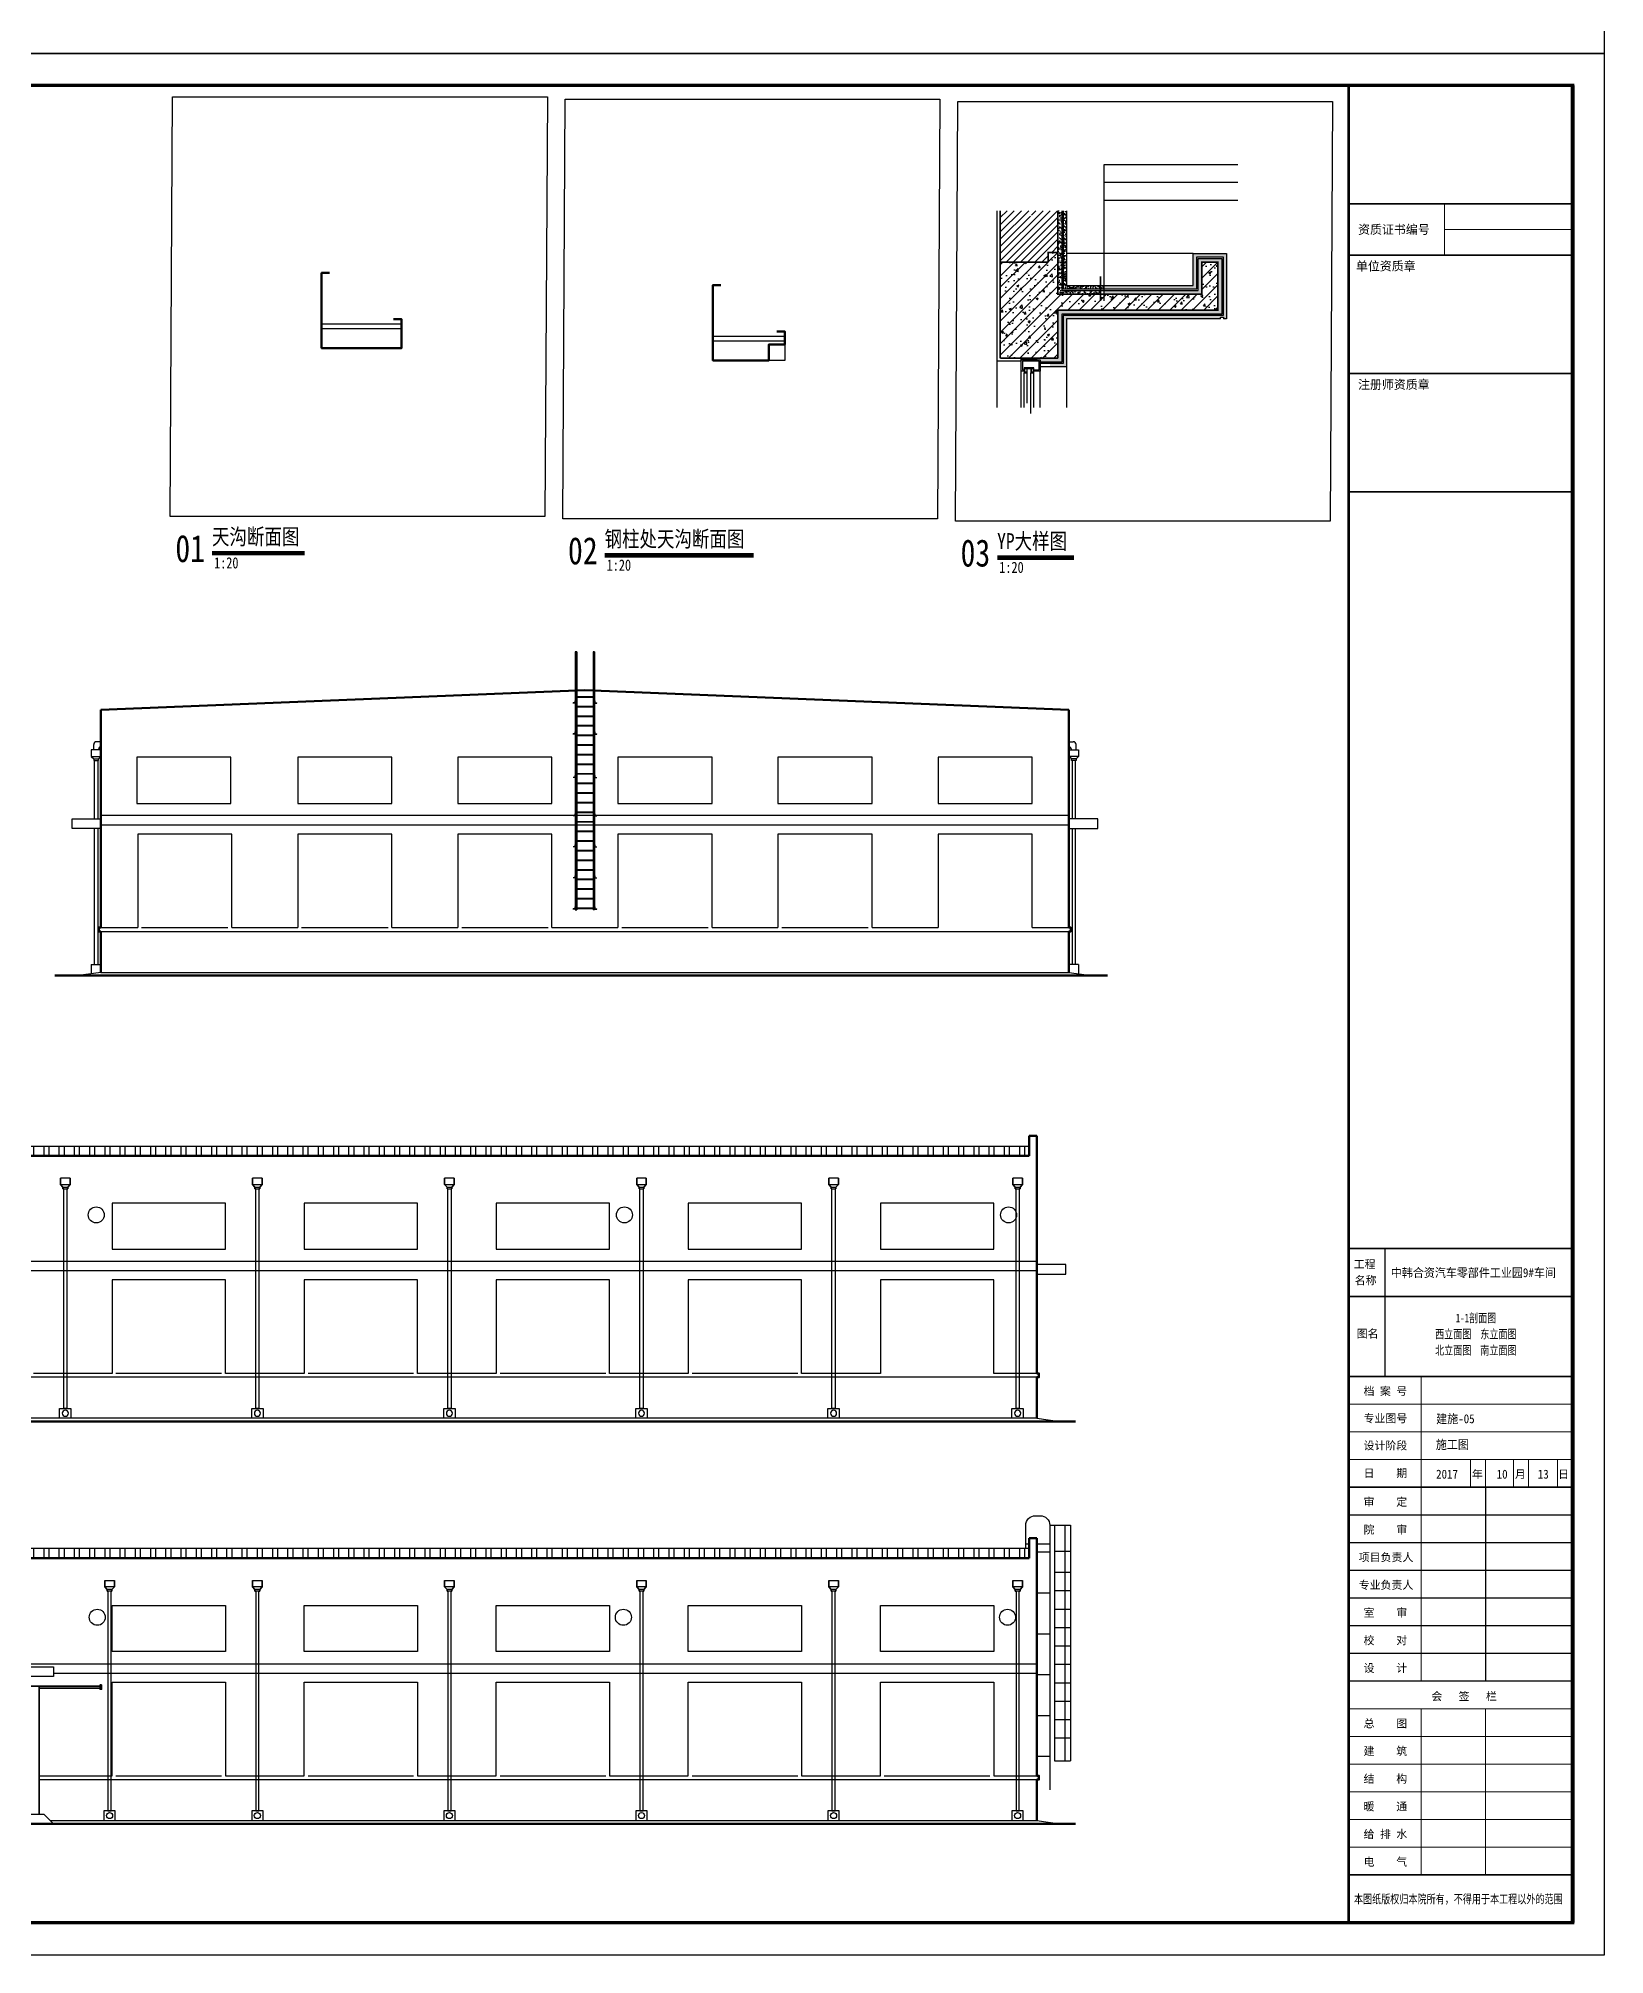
# Model space of a CAD drawing. Extents: x 3335981 to 3441081, y -1359715 to -1003315.
# Drawn here: x 3392151 to 3441081, y -1359715 to -1299845 of the extents above; entities that cross this region are included whole.
import ezdxf
from ezdxf.lldxf.tags import DXFTag

# ---------------------------------------------------------------- set-up
doc = ezdxf.new("R2010")
doc.units = 0
doc.header["$LTSCALE"] = 1000
doc.header["$MEASUREMENT"] = 0
doc.layers.get('0').update_dxf_attribs({"color": 2})
for name, color, linetype in [('10', 2, 'Continuous'), ('_0', 7, 'Continuous'), ('DIM_SYMB', 3, 'Continuous'), ('E_STRM', 7, 'Continuous'), ('PUB_DIM', 3, 'Continuous'), ('PUB_TEXT', 7, 'Continuous'), ('PUB_TITLE', 4, 'Continuous'), ('STAIR', 4, 'Continuous'), ('WINDOW_TEXT', 7, 'Continuous'), ('墙线__粗线', 7, 'Continuous'), ('附图框', 251, 'Continuous')]:
    doc.layers.add(name, color=color, linetype=linetype)
doc.layers.add('图签', color=130, linetype='Continuous', lineweight=20)
doc.styles.add('BIANHAO', font='SIMHEI.TTF', dxfattribs={"width": 0.8})
doc.styles.add('BILI', font='SIMHEI.TTF', dxfattribs={"width": 0.8})
doc.styles.add('TUMING', font='SimSun.ttf', dxfattribs={"width": 0.8, "height": 500})
doc.styles.add('图签字', font='SimSun.ttf', dxfattribs={"height": 250})
tags = doc.linetypes.add('DASH', pattern=[0.35, 0.25, -0.1]).pattern_tags.tags
tags[6:7] = [DXFTag(74, 4), DXFTag(75, 0), DXFTag(340, '0'), DXFTag(46, 1.0), DXFTag(50, 0.0), DXFTag(44, 0.0), DXFTag(45, 0.0)]
tags[4:5] = [DXFTag(74, 4), DXFTag(75, 0), DXFTag(340, '0'), DXFTag(46, 1.0), DXFTag(50, 0.0), DXFTag(44, 0.0), DXFTag(45, 0.0)]
pattern_1 = [(37.5, (-525448.93, 7253798.45), (-3.1496679, 96.34118845), [0, -76, 0, -85, 0, -81.25]), (7.5, (-525448.93, 7253798.45), (88.4888353, 141.1073033), [0, -41, 0, -68.5, 0, -26.25]), (327.5, (-525510.43, 7253798.45), (155.7070931, 0.2829527), [0, -25, 0, -90, 0, -117.5]), (317.5, (-525510.43, 7253798.45), (150.3063302, 43.8837782), [0, -12.5, 0, -59, 0, -67.5])]

# ---------------------------------------------------------------- blocks, each defined once
blk = doc.blocks.new('tq')
at = {"color": 4}
for p, q in [((3435159, -1158678), (3435159, -1162678)), ((3438297, -1166138), (3438297, -1172193)), ((3434022, -1167003), (3441022, -1167003)), ((3434022, -1167868), (3441022, -1167868)), ((3434022, -1168733), (3441022, -1168733)), ((3434022, -1169598), (3441022, -1169598)), ((3434022, -1170463), (3441022, -1170463)), ((3434022, -1171328), (3441022, -1171328))]:
    blk.add_line(p, q, dxfattribs=at)
at = {"color": 4, "const_width": 50}
blk.add_lwpolyline([(3441022, -1131344), (3434022, -1131344)], dxfattribs=at)
at = {"layer": '图签', "color": 4}
for p, q in [((3437020, -1126044), (3437020, -1127644)), ((3441022, -1126844), (3437020, -1126844)), ((3434022, -1163543), (3441022, -1163543)), ((3441022, -1164408), (3434022, -1164408)), ((3434022, -1165273), (3441022, -1165273)), ((3435791, -1165273), (3440546, -1165273)), ((3436291, -1166138), (3436291, -1165273)), ((3437831, -1165273), (3437831, -1166138)), ((3438297, -1165273), (3438297, -1166138)), ((3439176, -1165273), (3439176, -1166138)), ((3439642, -1165273), (3439642, -1166138)), ((3440546, -1165273), (3440546, -1166138)), ((3440546, -1165273), (3440546, -1166138)), ((3436291, -1172193), (3436291, -1166138)), ((3440546, -1166138), (3437949, -1166138)), ((3438297, -1166138), (3438297, -1172193)), ((3434022, -1172193), (3441022, -1172193)), ((3437949, -1172193), (3435791, -1172193)), ((3434022, -1173058), (3441022, -1173058)), ((3436291, -1178248), (3436291, -1173058)), ((3436291, -1173058), (3437949, -1173058)), ((3438297, -1173058), (3438297, -1178248)), ((3438297, -1173058), (3438297, -1178248)), ((3434022, -1173923), (3441022, -1173923)), ((3434022, -1174788), (3441022, -1174788)), ((3434022, -1175653), (3441022, -1175653)), ((3434022, -1176518), (3441022, -1176518)), ((3434022, -1177383), (3441022, -1177383)), ((3437949, -1178248), (3436291, -1178248))]:
    blk.add_line(p, q, dxfattribs=at)
at = {"layer": '图签'}
blk.add_line((3436291, -1166138), (3436291, -1162678), dxfattribs=at)
at = {"layer": '图签', "color": 4, "const_width": 80}
blk.add_lwpolyline([(3434022, -1122343), (3441022, -1122343), (3441022, -1179743), (3434022, -1179743), (3434022, -1122343)], close=True, dxfattribs=at)
at = {"layer": '图签', "color": 4}
for points, const_width in [([(3441022, -1179743), (3441022, -1122343)], 120), ([(3441022, -1126044), (3434022, -1126044)], 50), ([(3441022, -1127644), (3434022, -1127644)], 50), ([(3441022, -1135044), (3434022, -1135044)], 50), ([(3441022, -1158678), (3434022, -1158678)], 50), ([(3441022, -1160178), (3434022, -1160178)], 50), ([(3441022, -1162678), (3434022, -1162678)], 50), ([(3441022, -1166138), (3434022, -1166138)], 50), ([(3434022, -1172193), (3441022, -1172193)], 50), ([(3434022, -1172193), (3441022, -1172193)], 50), ([(3434022, -1178248), (3441022, -1178248)], 50)]:
    blk.add_lwpolyline(points, dxfattribs=dict(at, const_width=const_width))
at = {"linetype": 'Continuous', "style": '图签字'}
for s, height, p in [('资质证书编号', 273.4, (3434320, -1126984)), ('单位资质章', 273.4, (3434252, -1128128)), ('注册师资质章', 273.4, (3434318, -1131828)), ('工程', 250, (3434182, -1159295)), ('名称', 250, (3434214, -1159801)), ('图名', 250, (3434276, -1161467)), ('档 案 号', 250, (3434491, -1163264)), ('专业图号', 250, (3434491, -1164112)), ('设计阶段', 250, (3434491, -1164963)), ('日    期', 250, (3434491, -1165828)), ('年', 250, (3437877, -1165859)), ('月', 250, (3439217, -1165859)), ('日', 250, (3440567, -1165859)), ('审    定', 250, (3434491, -1166724)), ('院    审', 250, (3434491, -1167589)), ('项目负责人', 250, (3434340, -1168454)), ('专业负责人', 250, (3434340, -1169319)), ('室    审', 250, (3434491, -1170184)), ('校    对', 250, (3434491, -1171049)), ('设    计', 250, (3434491, -1171914)), ('会   签   栏', 250, (3436609, -1172795)), ('总    图', 250, (3434491, -1173644)), ('建    筑', 250, (3434491, -1174509)), ('结    构', 250, (3434491, -1175374)), ('暖    通', 250, (3434491, -1176239)), ('给 排 水', 250, (3434491, -1177104)), ('电    气', 250, (3434493, -1177969))]:
    blk.add_text(s, height=height, dxfattribs=at).set_placement(p)
at = {"color": 1, "linetype": 'Continuous', "style": '图签字', "width": 0.75}
blk.add_text('本图纸版权归本院所有，不得用于本工程以外的范围', height=270, dxfattribs=at).set_placement((3434190, -1179142))
at = {"layer": 'PUB_DIM', "linetype": 'ByBlock', "style": '图签字', "width": 0.9}
for s, p in [('中韩合资汽车零部件工业园9#车间', (3435343, -1159576)), ('施工图', (3436750, -1164945))]:
    blk.add_text(s, height=280, dxfattribs=at).set_placement(p)
at = {"layer": 'PUB_DIM', "color": 1, "linetype": 'ByBlock', "style": '图签字', "width": 0.9}
for s, p in [('2017', (3436756, -1165871)), ('10', (3438648, -1165871)), ('13', (3439932, -1165871))]:
    blk.add_text(s, height=280, dxfattribs=at).set_placement(p)
blk = doc.blocks.new('LSG')
at = {"layer": '_0', "linetype": 'ByBlock'}
for p, q in [((3326308, -1550524), (3326308, -1550724)), ((3326608, -1550724), (3326608, -1550524)), ((3326308, -1550724), (3326383, -1550804)), ((3326383, -1550804), (3326383, -1550854)), ((3326383, -1550854), (3326408, -1550854)), ((3326408, -1550854), (3326408, -1557724)), ((3326508, -1557724), (3326508, -1550854)), ((3326508, -1550854), (3326533, -1550854)), ((3326533, -1550804), (3326608, -1550724)), ((3326533, -1550854), (3326533, -1550804)), ((3326408, -1557724), (3326508, -1557724))]:
    blk.add_line(p, q, dxfattribs=at)
blk.add_lwpolyline([(3326608, -1550524), (3326608, -1550724), (3326308, -1550724), (3326308, -1550524)], close=True, dxfattribs=at)
for points in [[(3326608, -1550724), (3326533, -1550804), (3326383, -1550804), (3326308, -1550724)], [(3326533, -1550804), (3326533, -1550854), (3326383, -1550854), (3326383, -1550804)]]:
    blk.add_lwpolyline(points, dxfattribs=at)
at = {"layer": '_0', "linetype": 'ByBlock', "ltscale": 0.01}
blk.add_lwpolyline([(3326635, -1557724), (3326282, -1557724), (3326282, -1558024), (3326635, -1558024)], close=True, dxfattribs=at)
blk.add_circle((3326458, -1557869), 94.7, dxfattribs=at)
at = {"layer": 'E_STRM', "linetype": 'ByBlock'}
for p, q in [((3326408, -1550854), (3326408, -1557724)), ((3326508, -1557724), (3326508, -1550854)), ((3326408, -1557724), (3326508, -1557724))]:
    blk.add_line(p, q, dxfattribs=at)
blk = doc.blocks.new('dvbd dx')
at = {"linetype": 'ByBlock', "ltscale": 0.01}
h = blk.add_hatch(dxfattribs=at)
h.set_pattern_fill('ANSI31', scale=100, style=0)
h.set_pattern_definition([(45, (0, 0), (-112.253, 112.253), [])])
h.paths.add_polyline_path([(1050, 2611), (271, 2611), (197, 2401), (160, 2611), (-750, 2611), (-750, 1005), (750, 1005), (750, 1309), (1050, 1309)])
h = blk.add_hatch()
h.set_pattern_fill('粉刷', color=256, scale=25, style=0)
h.set_pattern_definition(pattern_1)
h.paths.add_polyline_path([(2380, 170), (2380, 275), (1320, 275), (1320, 2611), (1215, 2611), (1215, 170)])
h = blk.add_hatch()
h.set_pattern_fill('粉刷', color=256, scale=25, style=0)
h.set_pattern_definition(pattern_1)
h.paths.add_polyline_path([(6090, -765), (6090, -712), (6222, -712), (6222, -765), (6320, -765), (6320, 1275), (5280, 1275), (5280, 275), (2492, 275), (2492, 170), (5385, 170), (5385, 1170), (6215, 1170), (6215, -660), (1215, -660), (1215, -2160), (800, -2160), (800, -2265), (1320, -2265), (1320, -765)])
h = blk.add_hatch()
h.set_pattern_fill('混凝土', color=256, scale=35, style=0)
h.set_pattern_definition([(50, (-525448.93, 7253798.45), (251.041064, -21.963247), [26.25, -288.75]), (355, (-525448.93, 7253798.45), (-48.562967, 263.267247), [21, -231]), (100.4514, (-525428.01, 7253796.62), (202.478284, 241.30384), [22.3090665, -245.399739]), (46.1842, (-525448.93, 7253868.45), (373.534367, -57.931655), [39.375, -433.125]), (96.6356, (-525417.8, 7253863.62), (327.131947, 340.941255), [33.4636, -368.09955]), (351.1842, (-525448.93, 7253868.45), (327.13168, 340.94151), [31.5, -346.5]), (21, (-525413.93, 7253850.95), (208.917468, -140.916612), [26.25, -288.75]), (326, (-525413.93, 7253850.95), (85.160366, 253.802516), [21, -231]), (71.4514, (-525396.52, 7253839.2), (294.07792, 112.885674), [22.3090665, -245.399739]), (37.5, (-525448.93, 7253798.45), (4.2559494, 116.5128488), [0, -228.2, 0, -234.5, 0, -231.875]), (7.5, (-525448.93, 7253798.45), (92.074338, 138.0440992), [0, -133.7, 0, -222.95, 0, -88.375]), (327.5, (-525526.98, 7253798.45), (186.8378527, -7.8942051), [0, -87.5, 0, -273, 0, -362.25]), (317.5, (-525561.98, 7253798.45), (204.1151593, 35.036744), [0, -113.75, 0, -181.3, 0, -257.25])])
h.paths.add_polyline_path([(2492, 125), (2492, 5), (5550, 5), (5550, 1005), (6050, 1005), (6050, -495), (1050, -495), (1050, -1995), (243, -1995), (-100, -1995), (-100, -2045), (500, -2045), (500, -2115), (1170, -2115), (1170, -615), (6170, -615), (6170, 1125), (5430, 1125), (5430, 125)])
h = blk.add_hatch()
h.set_pattern_fill('粉刷', color=256, scale=25, style=0)
h.set_pattern_definition(pattern_1)
h.paths.add_polyline_path([(2492, 275), (2380, 275), (2380, 170), (2492, 170)])
at = {"layer": '_0', "linetype": 'ByBlock', "ltscale": 0.01}
h = blk.add_hatch(dxfattribs=at)
h.set_pattern_fill('粉刷', color=256, scale=30, style=0)
h.set_pattern_definition([(37.5, (-525448.93, 7253798.45), (-3.7796015, 115.6094261), [0, -91.2, 0, -102, 0, -97.5]), (7.5, (-525448.93, 7253798.45), (106.1866023, 169.328764), [0, -49.2, 0, -82.2, 0, -31.5]), (327.5, (-525522.73, 7253798.45), (186.8485117, 0.3395432), [0, -30, 0, -108, 0, -141]), (317.5, (-525522.73, 7253798.45), (180.3675963, 52.660534), [0, -15, 0, -70.8, 0, -81])])
h.paths.add_polyline_path([(1170, 125), (1170, 2611), (1050, 2611), (1050, 5), (2380, 5), (2380, 125)])
at = {"layer": '_0', "ltscale": 0.1}
h = blk.add_hatch(dxfattribs=at)
h.set_pattern_fill('钢筋混凝土', color=256, scale=100, style=0)
h.set_pattern_definition([(45, (-525448.93, 7253798.45), (-176.776695, 176.776695), []), (50, (-525448.93, 7253798.45), (717.260183, -62.752135), [75, -825]), (355, (-525448.9, 7253798.45), (-138.75133, 752.19213), [60, -660]), (100.4514, (-525389.16, 7253793.2), (578.50938, 689.43954), [63.74019, -701.14211]), (46.1842, (-525448.9, 7253998.45), (1067.24105, -165.51901), [112.5, -1237.5]), (96.6356, (-525360, 7253984.7), (934.6627, 974.11787), [95.61029, -1051.713]), (351.1842, (-525448.9, 7253998.4), (934.66195, 974.1186), [90, -990]), (21, (-525348.93, 7253948.45), (596.90705, -402.61889), [75, -825]), (326, (-525348.9, 7253948.45), (243.31533, 725.150045), [60, -660]), (71.4514, (-525299.2, 7253914.9), (840.22263, 322.5305), [63.74019, -701.14211]), (37.5, (-525448.93, 7253798.45), (12.159855, 332.893854), [0, -652, 0, -670, 0, -662.5]), (7.5, (-525448.93, 7253798.45), (263.069537, 394.411712), [0, -382, 0, -637, 0, -252.5]), (327.5, (-525671.93, 7253798.45), (533.822436, -22.554872), [0, -250, 0, -780, 0, -1035]), (317.5, (-525771.93, 7253798.45), (583.18617, 100.104982), [0, -325, 0, -518, 0, -735])])
h.paths.add_polyline_path([(1050, -495), (6050, -495), (6050, 1005), (5550, 1005), (5550, 5), (1050, 5), (1050, 1309), (750, 1309), (750, 1005), (-750, 1005), (-750, -1995), (1050, -1995)])
at = {"layer": 'STAIR'}
h = blk.add_hatch(dxfattribs=at)
h.set_pattern_fill('饰面砖', color=256, scale=5, style=0)
h.set_pattern_definition([(90, (-16578.955, 5691722.615), (10, 6e-16), [])])
h.paths.add_polyline_path([(-100, -1995), (400, -1995), (400, -2045), (-100, -2045)])
for p, q in [((-843, -3535), (-843, 2611)), ((-750, 2611), (-750, 1005)), ((-750, 2451), (-750, 1005)), ((-100, -2086), (-843, -2086))]:
    blk.add_line(p, q)
at = {"linetype": 'ByBlock', "ltscale": 0.01}
blk.add_line((5280, 1275), (1320, 1275), dxfattribs=at)
at = {"color": 4}
for p, q in [((-100, -3535, 0), (-100, -2395, 0)), ((0, -3535, 0), (0, -2450, 0)), ((95, -3401, 0), (95, -2450, 0)), ((205, -3721, 0), (205, -2450, 0)), ((300, -3535, 0), (300, -2450, 0)), ((500, -3535, 0), (500, -2395, 0))]:
    blk.add_line(p, q, dxfattribs=at)
at = {"const_width": 50}
for points in [[(-750, -1995), (-750, 2611)], [(-750, 1005), (-750, 2451)], [(1050, 5), (1050, 2611)], [(1050, -1995), (1050, -495), (6050, -495), (6050, 1005), (5550, 1005), (5550, 5), (1050, 5), (1050, 305)], [(-750, -1995), (-750, -995)], [(1050, -1995), (-750, -1995)]]:
    blk.add_lwpolyline(points, dxfattribs=at)
at = {"layer": '_0', "linetype": 'ByBlock', "ltscale": 0.01}
for points in [[(1050, 2611), (1050, 5), (5550, 5), (5550, 1005), (6050, 1005), (6050, -495), (1050, -495), (1050, -1995), (243, -1995)], [(1170, 2611), (1170, 125), (5430, 125), (5430, 1125), (6170, 1125), (6170, -615), (1170, -615), (1170, -2115), (500, -2115)], [(1215, 2611), (1215, 170), (5385, 170), (5385, 1170), (6215, 1170), (6215, -660), (1215, -660), (1215, -2160), (500, -2160)], [(1320, 2611), (1320, 275), (5280, 275), (5280, 1275), (6320, 1275), (6320, -765), (6222, -765)], [(6125, -765), (1320, -765), (1320, -2265), (500, -2265)], [(6125, -765), (6125, -712), (6222, -712), (6222, -765)], [(1320, -2265), (1320, -3535)]]:
    blk.add_lwpolyline(points, dxfattribs=at)
at = {"layer": '_0', "const_width": 50, "elevation": 0}
blk.add_lwpolyline([(2380, 564), (2380, -203)], dxfattribs=at)
at = {"layer": 'DIM_SYMB'}
for p, q in [((2492, 4061, 0), (6675, 4061, 0)), ((2492, 993, 0), (2492, 4061, 0)), ((2492, 3501, 0), (6675, 3501, 0)), ((2492, 3501, 0), (6675, 3501, 0)), ((2492, 2941, 0), (6675, 2941, 0)), ((2492, -203, 0), (2492, 2673, 0))]:
    blk.add_line(p, q, dxfattribs=at)
at = {"layer": 'STAIR'}
for p, q in [((5550, 1005), (6050, 1005)), ((5550, 5), (5550, 1005)), ((6050, -495), (6050, 1005)), ((1050, -495), (6050, -495)), ((1050, -1495), (1050, -495)), ((-100, -2045), (-100, -1995))]:
    blk.add_line(p, q, dxfattribs=at)
for points in [[(300, -2355), (460, -2355), (460, -2085), (-60, -2085), (-60, -2355), (0, -2355), (0, -2395), (-100, -2395), (-100, -2045), (500, -2045), (500, -2395), (300, -2395)], [(205, -2320), (205, -2450), (300, -2450), (300, -2300), (0, -2300), (0, -2450), (95, -2450), (95, -2320), (75, -2320), (75, -2430), (20, -2430), (20, -2320), (280, -2320), (280, -2430), (225, -2430), (225, -2320)]]:
    blk.add_lwpolyline(points, close=True, dxfattribs=at)
at = {"layer": 'WINDOW_TEXT'}
blk.add_line((1050, 305), (1050, 5), dxfattribs=at)
at = {"layer": 'WINDOW_TEXT', "const_width": 50}
for points in [[(750, 1009), (750, 1309), (1050, 1309)], [(750, 1005), (-750, 1005)]]:
    blk.add_lwpolyline(points, dxfattribs=at)
blk = doc.blocks.new('devfdsvsdf')
at = {"layer": '_0', "linetype": 'ByBlock', "ltscale": 0.01}
for p, q in [((146, 7463), (646, 7463)), ((146, 6803), (646, 6803)), ((146, 6227), (646, 6227)), ((146, 5652), (646, 5652)), ((146, 5077), (646, 5077)), ((146, 4501), (646, 4501)), ((146, 3926), (646, 3926)), ((146, 3350), (646, 3350)), ((146, 2775), (646, 2775)), ((146, 2200), (646, 2200)), ((146, 1624), (646, 1624)), ((146, 909), (646, 909))]:
    blk.add_line(p, q, dxfattribs=at)
blk.add_lwpolyline([(-748, 7544), (-748, 8268, -0.414214), (-448, 8568), (-300, 8568, -0.414214), (0, 8268), (0, 0)], format="xyb", dxfattribs=at)
for points in [[(0, 8268), (146, 8268), (646, 8268)], [(146, 8268), (146, 909)], [(467, 8268), (467, 909)], [(646, 8268), (646, 909)], [(-748, 7688), (-640, 7688)], [(-400, 7688), (0, 7688)], [(0, 7425), (-400, 7425)], [(0, 6148), (-400, 6148)], [(0, 4872), (-400, 4872)], [(0, 3596), (-400, 3596)], [(0, 2320), (-400, 2320)], [(0, 1044), (-400, 1044)]]:
    blk.add_lwpolyline(points, dxfattribs=at)
blk = doc.blocks.new('TGB1')
at = {"color": 2, "linetype": 'ByBlock', "ltscale": 0.01}
for p, q in [((3681118, -1142052), (3680618, -1142052)), ((3681118, -1142082), (3680618, -1142082))]:
    blk.add_line(p, q, dxfattribs=at)
at = {"color": 2, "linetype": 'ByBlock', "lineweight": 50, "ltscale": 0.01}
blk.add_lwpolyline([(3680668, -1141732), (3680618, -1141732), (3680618, -1142202), (3681118, -1142202), (3681118, -1142022), (3681068, -1142022)], dxfattribs=at)
blk = doc.blocks.new('TGB2')
at = {"color": 2, "linetype": 'ByBlock', "ltscale": 0.01}
for p, q in [((3682844, -1154951), (3682394, -1154951)), ((3682844, -1154981), (3682394, -1154981))]:
    blk.add_line(p, q, dxfattribs=at)
at = {"linetype": 'DASH', "ltscale": 0.01}
for p, q in [((3682844, -1155001), (3682844, -1155101)), ((3682844, -1155101), (3682744, -1155101))]:
    blk.add_line(p, q, dxfattribs=at)
at = {"linetype": 'ByBlock', "lineweight": 50, "ltscale": 0.01}
blk.add_lwpolyline([(3682444, -1154631), (3682394, -1154631), (3682394, -1155101), (3682744, -1155101), (3682744, -1155001), (3682844, -1155001), (3682844, -1154921), (3682794, -1154921)], dxfattribs=at)

msp = doc.modelspace()

# ---------------------------------------------------------------- hatches: boundary and pattern name
at = {"linetype": 'ByBlock', "ltscale": 0.01}
h = msp.add_hatch(dxfattribs=at)
h.set_pattern_fill('ANSI32', color=256, scale=100, angle=45, style=0)
h.set_pattern_definition([(90, (0, 0), (-476.25, 3e-14), []), (90, (158.75, 158.75), (-476.25, 3e-14), [])])
h.paths.add_polyline_path([(3423106, -1334455), (3351346, -1334455), (3351346, -1334755), (3423106, -1334755)])
h = msp.add_hatch(dxfattribs=at)
h.set_pattern_fill('ANSI32', color=256, scale=100, angle=45, style=0)
h.set_pattern_definition([(90, (0, -12569.4), (-476.25, 3e-14), []), (90, (158.75, -12410.67), (-476.25, 3e-14), [])])
h.paths.add_polyline_path([(3423106, -1347025), (3351346, -1347025), (3351346, -1347325), (3423106, -1347325)])

# ---------------------------------------------------------------- linework, layer by layer
at = {"linetype": 'ByBlock', "lineweight": 50, "ltscale": 0.01}
for p, q in [((3409226, -1320208), (3394106, -1320828)), ((3424346, -1320828), (3409226, -1320208)), ((3394106, -1327628), (3394106, -1320828)), ((3424346, -1327628), (3424346, -1320828)), ((3394106, -1329028), (3394106, -1327748)), ((3424346, -1329028), (3424346, -1327748)), ((3392666, -1329128), (3425546, -1329128)), ((3423106, -1334135), (3423106, -1334755)), ((3423346, -1334135), (3423106, -1334135)), ((3423346, -1341555), (3423346, -1334135)), ((3423106, -1334755), (3351346, -1334755)), ((3423346, -1342955), (3423346, -1341675)), ((3424546, -1343055), (3349906, -1343055)), ((3423106, -1346705), (3423106, -1347325)), ((3423346, -1346705), (3423106, -1346705)), ((3423346, -1354125), (3423346, -1346705)), ((3351346, -1347325), (3423106, -1347325)), ((3423346, -1355525), (3423346, -1354245)), ((3349906, -1355625), (3424546, -1355625))]:
    msp.add_line(p, q, dxfattribs=at)
for p, q in [((3408970, -1320208), (3409483, -1320208)), ((3408970, -1320408), (3409483, -1320408)), ((3408970, -1320428), (3409483, -1320428)), ((3408970, -1320708), (3409483, -1320708)), ((3408970, -1320728), (3409483, -1320728)), ((3408970, -1321008), (3409483, -1321008)), ((3408970, -1321028), (3409483, -1321028)), ((3408970, -1321308), (3409483, -1321308)), ((3408970, -1321328), (3409483, -1321328)), ((3408970, -1321608), (3409483, -1321608)), ((3408970, -1321628), (3409483, -1321628)), ((3408970, -1321908), (3409483, -1321908)), ((3408970, -1321928), (3409483, -1321928)), ((3393806, -1322078), (3393806, -1322278)), ((3394106, -1322078), (3393806, -1322078)), ((3393806, -1322278), (3394106, -1322278)), ((3393806, -1322278), (3393881, -1322358)), ((3393881, -1322358), (3394031, -1322358)), ((3393881, -1322358), (3393881, -1322408)), ((3393881, -1322408), (3394031, -1322408)), ((3393906, -1324228), (3393906, -1322408)), ((3394006, -1322408), (3394006, -1324228)), ((3394031, -1322358), (3394106, -1322278)), ((3394031, -1322408), (3394031, -1322358)), ((3408970, -1322208), (3409483, -1322208)), ((3408970, -1322228), (3409483, -1322228)), ((3408970, -1322508), (3409483, -1322508)), ((3408970, -1322528), (3409483, -1322528)), ((3424346, -1322078), (3424646, -1322078)), ((3424646, -1322278), (3424346, -1322278)), ((3424421, -1322358), (3424346, -1322278)), ((3424571, -1322358), (3424421, -1322358)), ((3424421, -1322408), (3424421, -1322358)), ((3424571, -1322408), (3424421, -1322408)), ((3424446, -1322408), (3424446, -1324228)), ((3424546, -1324228), (3424546, -1322408)), ((3424646, -1322278), (3424571, -1322358)), ((3424571, -1322358), (3424571, -1322408)), ((3424646, -1322078), (3424646, -1322278)), ((3408970, -1322808), (3409483, -1322808)), ((3408970, -1322828), (3409483, -1322828)), ((3408970, -1323108), (3409483, -1323108)), ((3408970, -1323128), (3409483, -1323128)), ((3408970, -1323408), (3409483, -1323408)), ((3408970, -1323428), (3409483, -1323428)), ((3408970, -1323708), (3409483, -1323708)), ((3408970, -1323728), (3409483, -1323728)), ((3408970, -1324008), (3409483, -1324008)), ((3408970, -1324028), (3409483, -1324028)), ((3408970, -1324308), (3409483, -1324308)), ((3393906, -1328778), (3393906, -1324528)), ((3394006, -1324528), (3394006, -1328778)), ((3408970, -1324328), (3409483, -1324328)), ((3408970, -1324608), (3409483, -1324608)), ((3408970, -1324628), (3409483, -1324628)), ((3408970, -1324908), (3409483, -1324908)), ((3424446, -1324528), (3424446, -1328778)), ((3424546, -1328778), (3424546, -1324528)), ((3408970, -1324928), (3409483, -1324928)), ((3408970, -1325208), (3409483, -1325208)), ((3408970, -1325228), (3409483, -1325228)), ((3408970, -1325508), (3409483, -1325508)), ((3408970, -1325528), (3409483, -1325528)), ((3408970, -1325808), (3409483, -1325808)), ((3408970, -1325828), (3409483, -1325828)), ((3408970, -1326108), (3409483, -1326108)), ((3408970, -1326128), (3409483, -1326128)), ((3408970, -1326408), (3409483, -1326408)), ((3408970, -1326428), (3409483, -1326428)), ((3408970, -1326708), (3409483, -1326708)), ((3408970, -1326728), (3409483, -1326728)), ((3408970, -1327008), (3409483, -1327008)), ((3408970, -1327028), (3409483, -1327028)), ((3393806, -1328778), (3394106, -1328778)), ((3393806, -1328778), (3393806, -1329071)), ((3424646, -1328778), (3424346, -1328778)), ((3424646, -1328778), (3424646, -1329071))]:
    msp.add_line(p, q)
at = {"linetype": 'ByBlock', "ltscale": 0.01}
for p, q in [((3393881, -1322078), (3393881, -1321909)), ((3394106, -1321819), (3393971, -1321819)), ((3424346, -1321819), (3424481, -1321819)), ((3424571, -1322078), (3424571, -1321909)), ((3394031, -1322078), (3394031, -1322059)), ((3424421, -1322078), (3424421, -1322059)), ((3424346, -1324128), (3394106, -1324128)), ((3424346, -1324428), (3394106, -1324428)), ((3394046, -1327628), (3394046, -1327748)), ((3394106, -1327628), (3395256, -1327628)), ((3394106, -1327748), (3424406, -1327748)), ((3395376, -1327628), (3398076, -1327628)), ((3398196, -1327628), (3400256, -1327628)), ((3400376, -1327628), (3403076, -1327628)), ((3400376, -1327628), (3403076, -1327628)), ((3403196, -1327628), (3405256, -1327628)), ((3405376, -1327628), (3408076, -1327628)), ((3408196, -1327628), (3410256, -1327628)), ((3410376, -1327628), (3413076, -1327628)), ((3413196, -1327628), (3415256, -1327628)), ((3415376, -1327628), (3418076, -1327628)), ((3415376, -1327628), (3418076, -1327628)), ((3418196, -1327628), (3420256, -1327628)), ((3423196, -1327628), (3424406, -1327628)), ((3423196, -1327628), (3424406, -1327628)), ((3424406, -1327628), (3424406, -1327748)), ((3394106, -1329028), (3393406, -1329128)), ((3394106, -1329028), (3424346, -1329028)), ((3424346, -1329028), (3425046, -1329128)), ((3351346, -1334455), (3423106, -1334455)), ((3423346, -1338055), (3351106, -1338055)), ((3423346, -1338355), (3386626, -1338355)), ((3423406, -1341675), (3386176, -1341675)), ((3394456, -1341555), (3391996, -1341555)), ((3397876, -1341555), (3394576, -1341555)), ((3400456, -1341555), (3397996, -1341555)), ((3403876, -1341555), (3400576, -1341555)), ((3406456, -1341555), (3403996, -1341555)), ((3409876, -1341555), (3406576, -1341555)), ((3412456, -1341555), (3409996, -1341555)), ((3415876, -1341555), (3412576, -1341555)), ((3418456, -1341555), (3415996, -1341555)), ((3423406, -1341555), (3421996, -1341555)), ((3423406, -1341675), (3423406, -1341555)), ((3423346, -1342955), (3386526, -1342955)), ((3423346, -1342955), (3424046, -1343055)), ((3423106, -1347025), (3351346, -1347025)), ((3351106, -1350625), (3423346, -1350625)), ((3392626, -1350925), (3423346, -1350925)), ((3392176, -1354125), (3394456, -1354125)), ((3392176, -1354245), (3423406, -1354245)), ((3394576, -1354125), (3397876, -1354125)), ((3397996, -1354125), (3400456, -1354125)), ((3400576, -1354125), (3403876, -1354125)), ((3403996, -1354125), (3406456, -1354125)), ((3406576, -1354125), (3409876, -1354125)), ((3409996, -1354125), (3412456, -1354125)), ((3412576, -1354125), (3415876, -1354125)), ((3415996, -1354125), (3418456, -1354125)), ((3418576, -1354125), (3421876, -1354125)), ((3421996, -1354125), (3423406, -1354125)), ((3423406, -1354125), (3423406, -1354245)), ((3392526, -1355525), (3423346, -1355525)), ((3423346, -1355525), (3424046, -1355625))]:
    msp.add_line(p, q, dxfattribs=at)
for points in [[(3398166, -1322308), (3395226, -1322308), (3395226, -1323748), (3398166, -1323748)], [(3403196, -1322308), (3400256, -1322308), (3400256, -1323748), (3403196, -1323748)], [(3408196, -1322308), (3405256, -1322308), (3405256, -1323748), (3408196, -1323748)], [(3413196, -1322308), (3410256, -1322308), (3410256, -1323748), (3413196, -1323748)], [(3418196, -1322308), (3415256, -1322308), (3415256, -1323748), (3418196, -1323748)], [(3423196, -1322308), (3420256, -1322308), (3420256, -1323748), (3423196, -1323748)], [(3397996, -1336236), (3394456, -1336236), (3394456, -1337676), (3397996, -1337676)], [(3403996, -1336236), (3400456, -1336236), (3400456, -1337676), (3403996, -1337676)], [(3409996, -1336236), (3406456, -1336236), (3406456, -1337676), (3409996, -1337676)], [(3415996, -1336236), (3412456, -1336236), (3412456, -1337676), (3415996, -1337676)], [(3421996, -1336236), (3418456, -1336236), (3418456, -1337676), (3421996, -1337676)], [(3394456, -1348805), (3397996, -1348805), (3397996, -1350245), (3394456, -1350245)], [(3400456, -1348805), (3403996, -1348805), (3403996, -1350245), (3400456, -1350245)], [(3406456, -1348805), (3409996, -1348805), (3409996, -1350245), (3406456, -1350245)], [(3412456, -1348805), (3415996, -1348805), (3415996, -1350245), (3412456, -1350245)], [(3418456, -1348805), (3421996, -1348805), (3421996, -1350245), (3418456, -1350245)], [(3392626, -1351025), (3387826, -1351025), (3387826, -1350725), (3392626, -1350725)]]:
    msp.add_lwpolyline(points, close=True, dxfattribs=at)
for points in [[(3394106, -1324528), (3393206, -1324528), (3393206, -1324228), (3394106, -1324228)], [(3424346, -1324528), (3425246, -1324528), (3425246, -1324228), (3424346, -1324228)], [(3398196, -1327628), (3398196, -1324708), (3395256, -1324708), (3395256, -1327628)], [(3403196, -1327628), (3403196, -1324708), (3400256, -1324708), (3400256, -1327628)], [(3408196, -1327628), (3408196, -1324708), (3405256, -1324708), (3405256, -1327628)], [(3413196, -1327628), (3413196, -1324708), (3410256, -1324708), (3410256, -1327628)], [(3418196, -1327628), (3418196, -1324708), (3415256, -1324708), (3415256, -1327628)], [(3423196, -1327628), (3423196, -1324708), (3420256, -1324708), (3420256, -1327628)], [(3397996, -1341555), (3397996, -1338636), (3394456, -1338636), (3394456, -1341555)], [(3403996, -1341555), (3403996, -1338636), (3400456, -1338636), (3400456, -1341555)], [(3409996, -1341555), (3409996, -1338636), (3406456, -1338636), (3406456, -1341555)], [(3415996, -1341555), (3415996, -1338636), (3412456, -1338636), (3412456, -1341555)], [(3421996, -1341555), (3421996, -1338636), (3418456, -1338636), (3418456, -1341555)], [(3423346, -1338455), (3424246, -1338455), (3424246, -1338155), (3423346, -1338155)], [(3394456, -1354125), (3394456, -1351205), (3397996, -1351205), (3397996, -1354125)], [(3400456, -1354125), (3400456, -1351205), (3403996, -1351205), (3403996, -1354125)], [(3406456, -1354125), (3406456, -1351205), (3409996, -1351205), (3409996, -1354125)], [(3412456, -1354125), (3412456, -1351205), (3415996, -1351205), (3415996, -1354125)], [(3418456, -1354125), (3418456, -1351205), (3421996, -1351205), (3421996, -1354125)]]:
    msp.add_lwpolyline(points, dxfattribs=at)
at = {"linetype": 'ByBlock', "lineweight": 50, "ltscale": 0.01}
for points in [[(3394106, -1327748), (3394046, -1327748), (3394046, -1327628), (3394106, -1327628)], [(3424346, -1327748), (3424406, -1327748), (3424406, -1327628), (3424346, -1327628)], [(3423346, -1341675), (3423406, -1341675), (3423406, -1341555), (3423346, -1341555)], [(3423346, -1354245), (3423406, -1354245), (3423406, -1354125), (3423346, -1354125)]]:
    msp.add_lwpolyline(points, dxfattribs=at)
at = {"linetype": 'ByBlock', "ltscale": 0.01}
for centre in [(3393960, -1336605), (3410460, -1336605), (3422460, -1336605), (3393993, -1349175), (3410427, -1349175), (3422427, -1349175)]:
    msp.add_circle(centre, 250, dxfattribs=at)
for centre, start, end in [((3393971, -1321909), 90, 180), ((3424481, -1321909), 360, 90), ((3394121, -1322059), 99.59407, 180), ((3424331, -1322059), 360, 80.40593)]:
    msp.add_arc(centre, 90, start, end, dxfattribs=at)
at = {"layer": '10'}
for p, q in [((3408926, -1319008), (3408926, -1327070)), ((3408970, -1319008), (3408926, -1319008)), ((3408970, -1319008), (3408970, -1327070)), ((3409483, -1319008), (3409483, -1327070)), ((3409527, -1319008), (3409483, -1319008)), ((3409527, -1319008), (3409527, -1327070)), ((3408856, -1320613), (3408856, -1320610)), ((3408926, -1320613), (3408856, -1320613)), ((3408910, -1320607), (3408859, -1320607)), ((3408920, -1320546), (3408920, -1320597)), ((3408926, -1320543), (3408923, -1320543)), ((3408926, -1320613), (3408926, -1320543)), ((3409527, -1320613), (3409527, -1320543)), ((3409527, -1320543), (3409529, -1320543)), ((3409527, -1320613), (3409597, -1320613)), ((3409533, -1320546), (3409533, -1320597)), ((3409543, -1320607), (3409593, -1320607)), ((3409597, -1320613), (3409597, -1320610)), ((3408856, -1321582), (3408856, -1321579)), ((3408926, -1321582), (3408856, -1321582)), ((3408910, -1321576), (3408859, -1321576)), ((3408920, -1321515), (3408920, -1321566)), ((3408926, -1321512), (3408923, -1321512)), ((3408926, -1321582), (3408926, -1321512)), ((3409527, -1321582), (3409527, -1321512)), ((3409527, -1321512), (3409529, -1321512)), ((3409527, -1321582), (3409597, -1321582)), ((3409533, -1321515), (3409533, -1321566)), ((3409543, -1321576), (3409593, -1321576)), ((3409597, -1321582), (3409597, -1321579)), ((3408856, -1322941), (3408856, -1322938)), ((3408926, -1322941), (3408856, -1322941)), ((3408910, -1322935), (3408859, -1322935)), ((3408920, -1322874), (3408920, -1322925)), ((3408926, -1322871), (3408923, -1322871)), ((3408926, -1322941), (3408926, -1322871)), ((3409527, -1322941), (3409527, -1322871)), ((3409527, -1322871), (3409529, -1322871)), ((3409527, -1322941), (3409597, -1322941)), ((3409533, -1322874), (3409533, -1322925)), ((3409543, -1322935), (3409593, -1322935)), ((3409597, -1322941), (3409597, -1322938)), ((3408856, -1324139), (3408856, -1324136)), ((3408926, -1324139), (3408856, -1324139)), ((3408910, -1324133), (3408859, -1324133)), ((3408920, -1324072), (3408920, -1324123)), ((3408926, -1324069), (3408923, -1324069)), ((3408926, -1324139), (3408926, -1324069)), ((3409527, -1324139), (3409527, -1324069)), ((3409527, -1324069), (3409529, -1324069)), ((3409527, -1324139), (3409597, -1324139)), ((3409533, -1324072), (3409533, -1324123)), ((3409543, -1324133), (3409593, -1324133)), ((3409597, -1324139), (3409597, -1324136)), ((3408856, -1325108), (3408856, -1325105)), ((3408926, -1325108), (3408856, -1325108)), ((3408910, -1325102), (3408859, -1325102)), ((3408920, -1325041), (3408920, -1325092)), ((3408926, -1325038), (3408923, -1325038)), ((3408926, -1325108), (3408926, -1325038)), ((3409527, -1325108), (3409527, -1325038)), ((3409527, -1325038), (3409529, -1325038)), ((3409527, -1325108), (3409597, -1325108)), ((3409533, -1325041), (3409533, -1325092)), ((3409543, -1325102), (3409593, -1325102)), ((3409597, -1325108), (3409597, -1325105)), ((3408856, -1326077), (3408856, -1326074)), ((3408926, -1326077), (3408856, -1326077)), ((3408910, -1326071), (3408859, -1326071)), ((3408920, -1326010), (3408920, -1326061)), ((3408926, -1326007), (3408923, -1326007)), ((3408926, -1326077), (3408926, -1326007)), ((3409527, -1326077), (3409527, -1326007)), ((3409527, -1326007), (3409529, -1326007)), ((3409527, -1326077), (3409597, -1326077)), ((3409533, -1326010), (3409533, -1326061)), ((3409543, -1326071), (3409593, -1326071)), ((3409597, -1326077), (3409597, -1326074)), ((3408856, -1327049), (3408856, -1327046)), ((3408926, -1327049), (3408856, -1327049)), ((3408910, -1327043), (3408859, -1327043)), ((3408920, -1326982), (3408920, -1327033)), ((3408926, -1326979), (3408923, -1326979)), ((3408926, -1327049), (3408926, -1326979)), ((3408926, -1327070), (3408970, -1327070)), ((3409527, -1327070), (3409483, -1327070)), ((3409527, -1327049), (3409527, -1326979)), ((3409527, -1326979), (3409529, -1326979)), ((3409527, -1327049), (3409597, -1327049)), ((3409533, -1326982), (3409533, -1327033)), ((3409543, -1327043), (3409593, -1327043)), ((3409597, -1327049), (3409597, -1327046))]:
    msp.add_line(p, q, dxfattribs=at)
at = {"layer": '10', "linetype": 'DASH', "ltscale": 0.2}
for p, q in [((3408932, -1319008), (3408932, -1327070)), ((3409521, -1319008), (3409521, -1327070))]:
    msp.add_line(p, q, dxfattribs=at)
at = {"layer": '10'}
for centre, radius, start, end in [((3408859, -1320610), 3.42, 91.39584, 178.60284), ((3408910, -1320596), 10.3, 271.39779, 358.60221), ((3408923, -1320546), 3.42, 91.39584, 178.60284), ((3409529, -1320546), 3.42, 1.39716, 88.60416), ((3409543, -1320596), 10.3, 181.39779, 268.60221), ((3409593, -1320610), 3.42, 1.39716, 88.60416), ((3408859, -1321579), 3.42, 91.39584, 178.60284), ((3408910, -1321565), 10.3, 271.39779, 358.60221), ((3408923, -1321515), 3.42, 91.39584, 178.60284), ((3409529, -1321515), 3.42, 1.39716, 88.60416), ((3409543, -1321565), 10.3, 181.39779, 268.60221), ((3409593, -1321579), 3.42, 1.39716, 88.60416), ((3408859, -1322939), 3.42, 91.39584, 178.60284), ((3408910, -1322925), 10.3, 271.39779, 358.60221), ((3408923, -1322875), 3.42, 91.39584, 178.60284), ((3409529, -1322875), 3.42, 1.39716, 88.60416), ((3409543, -1322925), 10.3, 181.39779, 268.60221), ((3409593, -1322939), 3.42, 1.39716, 88.60416), ((3408859, -1324136), 3.42, 91.39584, 178.60284), ((3408910, -1324122), 10.3, 271.39779, 358.60221), ((3408923, -1324072), 3.42, 91.39584, 178.60284), ((3409529, -1324072), 3.42, 1.39716, 88.60416), ((3409543, -1324122), 10.3, 181.39779, 268.60221), ((3409593, -1324136), 3.42, 1.39716, 88.60416), ((3408859, -1325105), 3.42, 91.39584, 178.60284), ((3408910, -1325091), 10.3, 271.39779, 358.60221), ((3408923, -1325041), 3.42, 91.39584, 178.60284), ((3409529, -1325041), 3.42, 1.39716, 88.60416), ((3409543, -1325091), 10.3, 181.39779, 268.60221), ((3409593, -1325105), 3.42, 1.39716, 88.60416), ((3408859, -1326074), 3.42, 91.39584, 178.60284), ((3408910, -1326060), 10.3, 271.39779, 358.60221), ((3408923, -1326010), 3.42, 91.39584, 178.60284), ((3409529, -1326010), 3.42, 1.39716, 88.60416), ((3409543, -1326060), 10.3, 181.39779, 268.60221), ((3409593, -1326074), 3.42, 1.39716, 88.60416), ((3408859, -1327046), 3.42, 91.39584, 178.60284), ((3408910, -1327033), 10.3, 271.39779, 358.60221), ((3408923, -1326982), 3.42, 91.39584, 178.60284), ((3409529, -1326982), 3.42, 1.39716, 88.60416), ((3409543, -1327033), 10.3, 181.39779, 268.60221), ((3409593, -1327046), 3.42, 1.39716, 88.60416)]:
    msp.add_arc(centre, radius, start, end, dxfattribs=at)
at = {"layer": 'DIM_SYMB', "color": 3, "const_width": 143}
for points in [[(3397576, -1315929), (3400467, -1315929)], [(3409840, -1315999), (3414501, -1315999)], [(3422105, -1316069), (3424506, -1316069)]]:
    msp.add_lwpolyline(points, dxfattribs=at)
at = {"layer": 'PUB_TITLE', "linetype": 'ByBlock'}
for points in [[(3335981, -1300315), (3441081, -1300315), (3441081, -1240915), (3335981, -1240915)], [(3335981, -1359715), (3441081, -1359715), (3441081, -1300315), (3335981, -1300315)]]:
    msp.add_lwpolyline(points, close=True, dxfattribs=at)
at = {"layer": 'PUB_TITLE', "linetype": 'ByBlock', "const_width": 100}
msp.add_lwpolyline([(3338481, -1358715), (3440081, -1358715), (3440081, -1301315), (3338481, -1301315)], close=True, dxfattribs=at)
at = {"layer": '墙线__粗线', "lineweight": 35}
for p, q in [((3386370, -1351325), (3394082, -1351325)), ((3392176, -1351325), (3392176, -1355325)), ((3394082, -1351387), (3392176, -1351387))]:
    msp.add_line(p, q, dxfattribs=at)
at = {"layer": '墙线__粗线'}
for p, q in [((3388126, -1355325), (3392326, -1355325)), ((3392326, -1355325), (3392626, -1355625))]:
    msp.add_line(p, q, dxfattribs=at)
at = {"layer": '墙线__粗线', "lineweight": 35}
for points in [[(3394125, -1351287), (3394081, -1351287), (3394081, -1351425), (3394125, -1351425)], [(3394126, -1351287), (3394082, -1351287), (3394082, -1351425), (3394126, -1351425)]]:
    msp.add_lwpolyline(points, close=True, dxfattribs=at)
at = {"layer": '附图框', "linetype": 'ByBlock', "ltscale": 0.01}
for points in [[(3396347, -1301675), (3408052, -1301675), (3407978, -1314788), (3396273, -1314788)], [(3408612, -1301745), (3420317, -1301745), (3420242, -1314858), (3408537, -1314858)], [(3420876, -1301815), (3432581, -1301815), (3432506, -1314928), (3420801, -1314928)]]:
    msp.add_lwpolyline(points, close=True, dxfattribs=at)

# ---------------------------------------------------------------- block references
at = {"linetype": 'ByBlock'}
for name, p in [('tq', (-941, -178972)), ('devfdsvsdf', (3423746, -1354569)), ('LSG', (67918, 202499)), ('LSG', (72535, 202499)), ('LSG', (78535, 202499)), ('LSG', (84535, 202499)), ('LSG', (90535, 202499)), ('LSG', (96285, 202499))]:
    msp.add_blockref(name, p, dxfattribs=at)
at = {"linetype": 'ByBlock', "xscale": 4.999999999999499, "yscale": 4.999999999999499, "zscale": 4.999999999999499}
for name, p in [('TGB1', (-15002092, 4401486)), ('TGB2', (-14998744, 4465599, 0))]:
    msp.add_blockref(name, p, dxfattribs=at)
at = {"linetype": 'ByBlock', "xscale": -1}
for p in [(6719452, 215069), (6725452, 215069), (6731452, 215069), (6737452, 215069), (6743452, 215069), (6749202, 215069)]:
    msp.add_blockref('LSG', p, dxfattribs=at)
at = {"layer": '_0', "linetype": 'ByBlock'}
msp.add_blockref('dvbd dx', (3422951, -1307844), dxfattribs=at)

# ---------------------------------------------------------------- texts
at = {"color": 1, "linetype": 'Continuous', "style": '图签字', "width": 0.75}
for s, p in [('1-1剖面图', (3436430, -1339960)), ('西立面图  东立面图', (3435785, -1340463)), ('北立面图  南立面图', (3435785, -1340971))]:
    msp.add_text(s, height=270, dxfattribs=at).set_placement(p)
at = {"layer": 'DIM_SYMB', "color": 7, "style": 'TUMING', "width": 0.8}
for s, p in [('天沟断面图', (3397576, -1315664)), ('钢柱处天沟断面图', (3409840, -1315734)), ('YP大样图', (3422105, -1315804))]:
    msp.add_text(s, height=500, dxfattribs=at).set_placement(p)
at = {"layer": 'PUB_DIM', "color": 1, "linetype": 'ByBlock', "style": '图签字', "width": 0.9}
msp.add_text('建施-05', height=280, dxfattribs=at).set_placement((3435818, -1343112))
at = {"layer": 'PUB_TEXT', "width": 0.8}
for s, height, style, p in [('01', 850, 'BIANHAO', (3396432, -1316208)), ('02', 850, 'BIANHAO', (3408697, -1316278)), ('03', 850, 'BIANHAO', (3420961, -1316348)), ('1:20', 350, 'BILI', (3397642, -1316407)), ('1:20', 350, 'BILI', (3409906, -1316477)), ('1:20', 350, 'BILI', (3422170, -1316547))]:
    msp.add_text(s, height=height, dxfattribs=dict(at, style=style)).set_placement(p)

doc.saveas('drawing.dxf')
